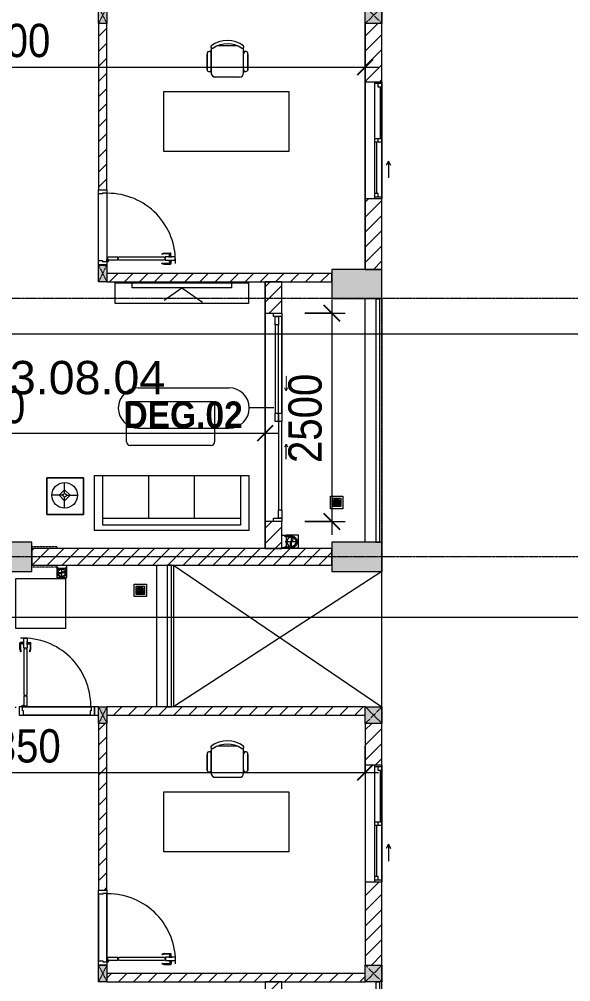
# Model space of a CAD drawing. Header units: millimetres. Extents: x 1591 to 239055, y -15958 to 83255.
# Drawn here: x 218782 to 225396, y 64837 to 76389 of the extents above; entities that cross this region are included whole.
import ezdxf

# ---------------------------------------------------------------- set-up
doc = ezdxf.new("R2010")
doc.units = ezdxf.units.MM
for name, pattern in [('Dash', [6, 3, -3]), ('Dash 1_8_', [6.35, 3.175, -3.175]), ('Dash Dot 3_16_', [7.9375, 4.7625, -1.5875, 0, -1.5875]), ('Grid Line', [22.225, 12.7, -3.175, 3.175, -3.175]), ('IMPORT-CENTER _2_', [40.64, 25.4, -5.08, 5.08, -5.08])]:
    doc.linetypes.add(name, pattern=pattern)
for name, color, linetype, lineweight in [('0-1', 250, 'Continuous', 5), ('A-ANNO-DIMS', 211, 'Continuous', 9), ('A-ANNO-DIMS-160', 211, 'Continuous', 9), ('A-AREA', 32, 'Dash 1_8_', 9), ('A-AREA-IDEN', 2, 'Continuous', 9), ('A-DETL-GENF-1', 9, 'Continuous', 9), ('A-DETL-THIN-1', 151, 'Continuous', 9), ('A-DOOR', 31, 'Continuous', 9), ('A-DOOR-1', 254, 'Continuous', 9), ('A-DOOR-2', 9, 'Continuous', 9), ('A-DOOR-FRAM', 31, 'Continuous', 9), ('A-DOOR-HDLN', 31, 'Dash', 9), ('A-DOOR-IDEN', 31, 'Continuous', 9), ('A-FLOR-1', 7, 'Continuous', 9), ('A-FLOR-2', 9, 'Continuous', 9), ('A-FLOR-HRAL', 11, 'Continuous', 9), ('A-FLOR-HRAL-1', 254, 'Continuous', 9), ('A-FLOR-HRAL-2', 9, 'Continuous', 9), ('A-GLAZ', 151, 'Continuous', 9), ('A-WALL', 113, 'Continuous', 9), ('A-WALL-1', 253, 'Continuous', 18), ('A-WALL-2', 9, 'Continuous', 9), ('A-WALL-3', 113, 'Continuous', 18), ('A-WALL-PATT-1', 10, 'Continuous', 9), ('A-WALL-PATT-2', 111, 'Continuous', 9), ('G-ANNO-SYMB-1', 111, 'Dash Dot 3_16_', 18), ('G-IMPT', 8, 'Continuous', 9), ('G-IMPT-1', 254, 'Continuous', 9), ('G-IMPT-2', 8, 'IMPORT-CENTER _2_', 9), ('I-FURN', 30, 'Continuous', 9), ('I-FURN-1', 254, 'Continuous', 9), ('M-EQPM', 50, 'Continuous', 9), ('S-COLS', 52, 'Continuous', 9), ('S-COLS-1', 52, 'Continuous', 5), ('S-COLS-2', 250, 'Continuous', 18), ('S-COLS-3', 254, 'Continuous', 9), ('S-COLS-4', 253, 'Continuous', 18), ('S-COLS-5', 52, 'Continuous', 18), ('S-COLS-HDLN', 52, 'Dash', 9), ('S-COLS-HDLN-1', 9, 'Dash', 9), ('S-GRID-1', 1, 'Grid Line', 9)]:
    doc.layers.add(name, color=color, linetype=linetype, lineweight=lineweight)
doc.styles.add('Arial_13', font='arial_0.ttf', dxfattribs={"height": 400})
doc.styles.add('Arial_B_5', font='arialbd_0.ttf', dxfattribs={"width": 0.9, "height": 320})
doc.styles.add('UTM Avo', font='UTM Avo.ttf', dxfattribs={"width": 0.9, "height": 400})
doc.dimstyles.new('1_Dim_chi_tiet_2_5', dxfattribs={"dimscale": 304.8, "dimtxt": 399.720379, "dimasz": 0.629921, "dimexe": 0.524934, "dimexo": 0.0625, "dimgap": 0.052493, "dimtad": 1, "dimdec": 0, "dimrnd": 5, "dimzin": 0, "dimdsep": 46, "dimtxsty": 'UTM Avo', "dimblk1": 'OBLIQUE', "dimblk2": 'OBLIQUE', "dimsah": 1, "dimcen": 0.09, "dimdle": 0.524934, "dimazin": 0, "dimtfac": 1, "dimtdec": 4, "dimtix": 1, "dimtmove": 0, "dimatfit": 3, "dimfxl": 1.049869, "dimfxlon": 1, "dimtvp": 1, "dimtolj": 1, "dimtzin": 0, "dimarcsym": 2})
doc.dimstyles.new('1_Dim_chi_tiet_2_5_1', dxfattribs={"dimscale": 304.8, "dimtxt": 399.720379, "dimasz": 0.629921, "dimexe": 0.524934, "dimexo": 0.0625, "dimgap": 0.052493, "dimtad": 1, "dimdec": 0, "dimrnd": 5, "dimzin": 0, "dimdsep": 46, "dimtxsty": 'UTM Avo', "dimblk1": 'OBLIQUE', "dimblk2": 'OBLIQUE', "dimsah": 1, "dimcen": 0.09, "dimdle": 0.524934, "dimazin": 0, "dimtfac": 1, "dimtdec": 4, "dimtix": 1, "dimtmove": 0, "dimatfit": 3, "dimfxl": 1.049869, "dimfxlon": 1, "dimtvp": 1, "dimtolj": 1, "dimtzin": 0, "dimarcsym": 2})
pattern_1 = [(45, (0, 0), (-90.50967, 90.50967), [])]
pattern_2 = [(45, (95879.7, 0), (-90.50967, 90.50967), [])]

# ---------------------------------------------------------------- blocks, each defined once
blk = doc.blocks.new('NCV_TKTC_KET CAU_rvt-1-TKCS_MB TẦNG 6-8')
at = {"layer": 'S-COLS-1'}
for points in [[(127228, 73037), (127252, 73037), (127252, 73387), (126652, 73387), (126652, 73037), (127178, 73037), (127178, 73040), (127228, 73040)], [(123053, 69762), (123053, 70112), (122053, 70112), (122053, 69762), (122207, 69762)], [(127253, 69762), (127253, 70112), (127228, 70112), (127228, 70107), (127178, 70107), (127178, 70112), (126653, 70112), (126653, 69762), (127228, 69762)]]:
    blk.add_hatch(color=256, dxfattribs=at).paths.add_polyline_path(points)
at = {"layer": 'A-FLOR-1'}
for p, q in [((123053, 69835), (124553, 69835)), ((124753, 69835), (126653, 69835))]:
    blk.add_line(p, q, dxfattribs=at)
at = {"layer": 'S-COLS-2'}
for p, q in [((127252, 73387), (126652, 73387)), ((126652, 73387), (126652, 73037)), ((127252, 73037), (127252, 73387)), ((126652, 73037), (127178, 73037)), ((127228, 73037), (127252, 73037)), ((123053, 70112), (122053, 70112)), ((123053, 69762), (123053, 70112)), ((126653, 70112), (126653, 69762)), ((127178, 70112), (126653, 70112)), ((127253, 70112), (127228, 70112)), ((127253, 69762), (127253, 70112)), ((122053, 69762), (123053, 69762)), ((126653, 69762), (127253, 69762))]:
    blk.add_line(p, q, dxfattribs=at)
blk = doc.blocks.new('DOOR_CW_01 CANH MO-PANEL KINH - DIW_01-900x2200-CỬA GỖ VÂN LAMINATE-553375-TKCS_MB TẦNG 6-8')
at = {"layer": 'A-DETL-GENF-1'}
for p, q in [((-397, -182), (-397, -62)), ((-397, -62), (-357, -62)), ((-357, -62), (-357, -182)), ((-357, -182), (-397, -182)), ((-397, -196), (-391, -196)), ((-397, -738), (-397, -196)), ((-391, -196), (-391, -182)), ((-391, -182), (-363, -182)), ((-363, -182), (-363, -196)), ((-357, -196), (-363, -196)), ((-357, -196), (-357, -738)), ((-442, -737), (-442, -816)), ((-434, -711), (-427, -716)), ((-434, -800), (-434, -737)), ((-399, -804), (-430, -804)), ((-399, -792), (-399, -832)), ((-397, -792), (-399, -792)), ((-397, -738), (-391, -738)), ((-357, -752), (-397, -752)), ((-397, -752), (-397, -872)), ((-397, -792), (-397, -832)), ((-391, -752), (-391, -738)), ((-363, -752), (-391, -752)), ((-357, -738), (-363, -738)), ((-363, -738), (-363, -752)), ((-357, -872), (-357, -752)), ((-357, -792), (-357, -832)), ((-357, -792), (-355, -792)), ((-355, -792), (-355, -832)), ((-355, -804), (-324, -804)), ((-320, -711), (-327, -716)), ((-320, -800), (-320, -737)), ((-312, -737), (-312, -816)), ((-399, -820), (-438, -820)), ((-399, -832), (-397, -832)), ((-397, -872), (-357, -872)), ((-355, -832), (-357, -832)), ((-355, -820), (-316, -820))]:
    blk.add_line(p, q, dxfattribs=at)
blk.add_circle((-407, -60), 10, dxfattribs=at)
for centre, radius, start, end in [((-407, -60), 814, 268, 0), ((-397, -737), 45, 145, 180), ((-397, -737), 37, 145, 180), ((-430, -800), 4, 180, 270), ((-357, -737), 37, 0, 35), ((-324, -800), 4, 270, 0), ((-357, -737), 45, 360, 35), ((-438, -816), 4, 180, 270), ((-316, -816), 4, 270, 0)]:
    blk.add_arc(centre, radius, start, end, dxfattribs=at)
at = {"layer": 'A-DOOR-2'}
for p, q in [((-450, -50), (-450, 50)), ((-450, 50), (-400, 50)), ((-400, 50), (-400, 0)), ((400, 0), (400, 50)), ((400, 50), (450, 50)), ((450, 50), (450, -50)), ((-410, -50), (-450, -50)), ((-410, 0), (-410, -50)), ((-400, 0), (-410, 0)), ((-407, -50), (-382, -50)), ((410, 0), (400, 0)), ((410, -50), (410, 0)), ((450, -50), (410, -50))]:
    blk.add_line(p, q, dxfattribs=at)
blk = doc.blocks.new('BAN LV A - BAN LV A_dwg_ban hoc2-348006-TKCS_MB TẦNG 6-8')
at = {"layer": 'I-FURN'}
for p, q in [((-243, 354), (-243, 162)), ((-194, 389), (-194, 113)), ((146, 437), (-146, 437)), ((194, 113), (194, 389)), ((194, 351), (194, 151)), ((244, 162), (244, 354)), ((-121, 65), (121, 65))]:
    blk.add_line(p, q, dxfattribs=at)
at = {"layer": 'I-FURN', "flags": 128}
blk.add_lwpolyline([(-738, 611), (-738, 1331), (-155, 1331), (762, 1331), (762, 611)], close=True, dxfattribs=at)
at = {"layer": 'I-FURN'}
for centre, radius, start, end in [((-219, 347), 25.3, 343.7398, 163.7398), ((-146, 389), 48.6, 90, 180), ((146, 389), 48.6, 360, 90), ((219, 347), 25.3, 16.2602, 170.7054), ((-219, 155), 25.3, 163.7398, 16.2602), ((219, 155), 25.3, 189.2946, 16.2602), ((-180, 75), 17.8, 57.9726, 216.6901), ((-146, 113), 48.6, 180, 207.5844), ((0, 324), 324, 233.1301, 306.8699), ((0, 359), 318, 237.5758, 302.4242), ((180, 75), 17.8, 323.3099, 122.0274), ((146, 113), 48.6, 332.4156, 0)]:
    blk.add_arc(centre, radius, start, end, dxfattribs=at)
blk = doc.blocks.new('BAN LV A - BAN LV A_dwg-348005-TKCS_MB TẦNG 6-8')
at = {"extrusion": (0, 0, -1), "zscale": -1, "rotation": 180}
blk.add_blockref('BAN LV A - BAN LV A_dwg_ban hoc2-348006-TKCS_MB TẦNG 6-8', (-729, 1384), dxfattribs=at)
blk = doc.blocks.new('BAN LV A - BAN LV A-401069-TKCS_MB TẦNG 6-8')
at = {"layer": 'I-FURN-1'}
for p, q in [((-9, -53), (1491, -53)), ((-9, -773), (-9, -53)), ((1491, -53), (1491, -773)), ((1491, -773), (-9, -773)), ((486, -1222), (486, -1029)), ((535, -1029), (535, -995)), ((583, -946), (875, -946)), ((923, -995), (923, -1032)), ((973, -1029), (973, -1222)), ((535, -1270), (535, -1236)), ((923, -1233), (923, -1270))]:
    blk.add_line(p, q, dxfattribs=at)
for centre, radius, start, end in [((510, -1036), 25.3, 16.2602, 163.7398), ((583, -995), 48.6, 90, 180), ((875, -995), 48.6, 0, 90), ((948, -1036), 25.3, 16.2602, 170.7054), ((510, -1229), 25.3, 163.7398, 343.7398), ((583, -1270), 48.6, 180, 207.5844), ((875, -1270), 48.6, 332.4156, 0), ((948, -1229), 25.3, 189.2946, 16.2602), ((549, -1308), 17.8, 119.404, 216.6901), ((729, -1060), 324, 233.1301, 306.8699), ((909, -1308), 17.8, 323.3099, 60.596)]:
    blk.add_arc(centre, radius, start, end, dxfattribs=at)
at = {"extrusion": (0, 0, -1), "zscale": -1, "rotation": 180}
blk.add_blockref('BAN LV A - BAN LV A_dwg-348005-TKCS_MB TẦNG 6-8', (0, 0), dxfattribs=at)
blk = doc.blocks.new('G1_SOF - BO TRU - 100x200-746114-TKCS_MB TẦNG 6-8')
at = {"layer": 'S-COLS'}
blk.add_hatch(color=256, dxfattribs=at).paths.add_polyline_path([(50, -100), (50, 100), (-50, 100), (-50, -100)])
at = {"layer": 'S-COLS-4'}
for p, q in [((-50, 100), (50, 100)), ((-50, -100), (-50, 100)), ((50, 100), (50, -100)), ((50, -100), (-50, -100))]:
    blk.add_line(p, q, dxfattribs=at)
at = {"layer": 'S-COLS-HDLN-1'}
for p, q in [((50, -100), (-50, 100)), ((-50, -100), (50, 100))]:
    blk.add_line(p, q, dxfattribs=at)
blk = doc.blocks.new('LOBBY_SOFA_1 - LOBBY_SOFA_1-901228-TKCS_MB TẦNG 6-8')
at = {"layer": 'I-FURN'}
for p, q in [((-2172, 1065), (-2172, 1505)), ((-2128, 1549), (-1160, 1549)), ((-1116, 1505), (-1116, 1065)), ((-1160, 1021), (-2128, 1021)), ((-2688, 634), (-3128, 634)), ((-3128, 634), (-3128, 194)), ((-2688, 194), (-2688, 634)), ((-2556, 660), (-708, 660)), ((-2556, 0), (-2556, 660)), ((-2457, 66), (-2457, 660)), ((-1907, 143), (-1907, 660)), ((-1357, 143), (-1357, 660)), ((-807, 660), (-807, 66)), ((-708, 660), (-708, 0)), ((-2981, 423), (-2915, 489)), ((-2915, 445), (-2915, 577)), ((-2915, 489), (-2849, 423)), ((-2937, 423), (-3069, 423)), ((-2915, 357), (-2981, 423)), ((-2849, 423), (-2915, 357)), ((-2915, 269), (-2915, 401)), ((-2893, 423), (-2761, 423)), ((-3128, 194), (-2688, 194)), ((-807, 143), (-2457, 143)), ((-708, 0), (-2556, 0)), ((-807, 66), (-2457, 66))]:
    blk.add_line(p, q, dxfattribs=at)
for radius in [154, 22]:
    blk.add_circle((-2915, 423), radius, dxfattribs=at)
for centre, start, end in [((-2128, 1505), 90, 180), ((-1160, 1505), 0, 90), ((-2128, 1065), 180, 270), ((-1160, 1065), 270, 0)]:
    blk.add_arc(centre, 44, start, end, dxfattribs=at)
at = {"layer": 'I-FURN-1'}
for p, q in [((-2172, 1065), (-2172, 1505)), ((-2128, 1549), (-1160, 1549)), ((-1116, 1505), (-1116, 1065)), ((-1160, 1021), (-2128, 1021)), ((-3128, 634), (-2688, 634)), ((-3128, 194), (-3128, 634)), ((-2688, 634), (-2688, 194)), ((-2556, 660), (-708, 660)), ((-2556, 0), (-2556, 660)), ((-708, 660), (-708, 0)), ((-2688, 194), (-3128, 194)), ((-708, 0), (-2556, 0))]:
    blk.add_line(p, q, dxfattribs=at)
for centre, start, end in [((-2128, 1505), 90, 180), ((-1160, 1505), 0, 90), ((-2128, 1065), 180, 270), ((-1160, 1065), 270, 0)]:
    blk.add_arc(centre, 44, start, end, dxfattribs=at)
blk = doc.blocks.new('RES_BAN AN - RES_BAN AN-901221-TKCS_MB TẦNG 6-8')
at = {"layer": 'I-FURN-1'}
for p, q in [((0, 250), (1600, 250)), ((0, 0), (0, 250)), ((1600, 250), (1600, 0)), ((1600, 0), (0, 0))]:
    blk.add_line(p, q, dxfattribs=at)
blk = doc.blocks.new('KE TIVI-2 - KE TIVI-2-901222-TKCS_MB TẦNG 6-8')
at = {"layer": 'I-FURN-1'}
for p, q in [((0, 60), (-246, 232)), ((213, 209), (0, 60)), ((-596, 60), (596, 60)), ((-596, 0), (-596, 60)), ((596, 0), (-596, 0)), ((596, 60), (596, 0))]:
    blk.add_line(p, q, dxfattribs=at)
blk = doc.blocks.new('MAY GIAT - MAY GIAT_dwg-348053-TKCS_MB TẦNG 6-8')
at = {"layer": 'G-IMPT-1', "flags": 128}
blk.add_lwpolyline([(5, 597), (5, 2), (605, 2), (605, 597)], close=True, dxfattribs=at)
blk = doc.blocks.new('MAY GIAT - MAY GIAT-401071-TKCS_MB TẦNG 6-8')
at = {"layer": 'I-FURN-1'}
for p, q in [((5, -2), (605, -2)), ((5, -597), (5, -2)), ((605, -2), (605, -597)), ((605, -597), (5, -597))]:
    blk.add_line(p, q, dxfattribs=at)
at = {"extrusion": (0, 0, -1), "zscale": -1, "rotation": 180}
blk.add_blockref('MAY GIAT - MAY GIAT_dwg-348053-TKCS_MB TẦNG 6-8', (0, 0), dxfattribs=at)
blk = doc.blocks.new('Railing - 50 x 10mm-901205-TKCS_MB TẦNG 6-8')
at = {"layer": 'A-FLOR-HRAL-2'}
for p, q in [((25, 5), (-25, 5)), ((-25, 5), (-25, -5)), ((25, -5), (25, 5)), ((-25, -5), (25, -5))]:
    blk.add_line(p, q, dxfattribs=at)
blk = doc.blocks.new('Railing - Railing-999874-TKCS_MB TẦNG 6-8')
at = {"layer": 'A-FLOR-HRAL-2'}
for p, q in [((101769, 60570), (101769, 58881)), ((101819, 58881), (101819, 60570))]:
    blk.add_line(p, q, dxfattribs=at)
at = {"extrusion": (0, 0, -1), "zscale": -1}
for p in [(-101794, 60575), (-101794, 58876)]:
    blk.add_blockref('Railing - 50 x 10mm-901205-TKCS_MB TẦNG 6-8', p, dxfattribs=at)
blk = doc.blocks.new('DOOR_CW_01 CANH MO-PANEL KINH - DIG_01-900x2200-CỬA NHÔM KÍNH-901226-TKCS_MB TẦNG 6-8')
at = {"layer": 'A-DETL-GENF-1'}
for p, q in [((-442, 737), (-442, 816)), ((-399, 820), (-438, 820)), ((-399, 832), (-397, 832)), ((-399, 792), (-399, 832)), ((-397, 872), (-357, 872)), ((-397, 752), (-397, 872)), ((-397, 792), (-397, 832)), ((-357, 872), (-357, 752)), ((-357, 792), (-357, 832)), ((-355, 832), (-357, 832)), ((-355, 792), (-355, 832)), ((-355, 820), (-316, 820)), ((-312, 737), (-312, 816)), ((-434, 800), (-434, 737)), ((-434, 711), (-427, 716)), ((-399, 804), (-430, 804)), ((-397, 792), (-399, 792)), ((-357, 752), (-397, 752)), ((-397, 738), (-391, 738)), ((-397, 738), (-397, 196)), ((-363, 752), (-391, 752)), ((-391, 752), (-391, 738)), ((-363, 738), (-363, 752)), ((-357, 738), (-363, 738)), ((-357, 792), (-355, 792)), ((-357, 196), (-357, 738)), ((-355, 804), (-324, 804)), ((-320, 711), (-327, 716)), ((-320, 800), (-320, 737)), ((-397, 196), (-391, 196)), ((-357, 182), (-397, 182)), ((-397, 182), (-397, 62)), ((-391, 196), (-391, 182)), ((-391, 182), (-363, 182)), ((-357, 196), (-363, 196)), ((-363, 182), (-363, 196)), ((-357, 62), (-357, 182)), ((-397, 62), (-357, 62))]:
    blk.add_line(p, q, dxfattribs=at)
blk.add_circle((-407, 60), 10, dxfattribs=at)
for centre, radius, start, end in [((-438, 816), 4, 90, 180), ((-407, 60), 814, 360, 92), ((-316, 816), 4, 0, 90), ((-397, 737), 45, 180, 215), ((-430, 800), 4, 90, 180), ((-397, 737), 37, 180, 215), ((-357, 737), 37, 325, 0), ((-324, 800), 4, 360, 90), ((-357, 737), 45, 325, 0)]:
    blk.add_arc(centre, radius, start, end, dxfattribs=at)
at = {"layer": 'A-DOOR-2'}
for p, q in [((-410, 50), (-450, 50)), ((-450, 50), (-450, -50)), ((-410, 0), (-410, 50)), ((-400, 0), (-410, 0)), ((-407, 50), (-382, 50)), ((-400, -50), (-400, 0)), ((410, 0), (400, 0)), ((400, 0), (400, -50)), ((450, 50), (410, 50)), ((410, 50), (410, 0)), ((450, -50), (450, 50)), ((-450, -50), (-400, -50)), ((400, -50), (450, -50))]:
    blk.add_line(p, q, dxfattribs=at)
blk = doc.blocks.new('NCV_TKTC_TANG 6 - 8_rvt-2-TKCS_MB TẦNG 6-8')
at = {"layer": 'A-WALL-PATT-1'}
h = blk.add_hatch(dxfattribs=at)
h.set_pattern_fill('FP_1', color=256, style=0, pattern_type=2)
h.set_pattern_definition(pattern_1)
h.paths.add_polyline_path([(123952, 73437), (123952, 73443), (123852, 73443), (123852, 73437)])
h.paths.add_polyline_path([(123852, 74343), (123952, 74343), (123952, 76337), (123852, 76337), (123852, 74413)])
h = blk.add_hatch(dxfattribs=at)
h.set_pattern_fill('FP_1', color=256, style=0, pattern_type=2)
h.set_pattern_definition(pattern_1)
h.paths.add_polyline_path([(123952, 73237), (126652, 73237), (126652, 73337), (123952, 73337)])
h = blk.add_hatch(dxfattribs=at)
h.set_pattern_fill('FP_1', color=256, style=0, pattern_type=2)
h.set_pattern_definition(pattern_1)
h.paths.add_polyline_path([(122853, 68037), (122903, 68037), (122903, 68137), (122853, 68137), (122853, 68064)])
h.paths.add_polyline_path([(123853, 68037), (123853, 68137), (123803, 68137), (123803, 68037), (123819, 68037)])
h = blk.add_hatch(dxfattribs=at)
h.set_pattern_fill('FP_1', color=256, style=0, pattern_type=2)
h.set_pattern_definition(pattern_1)
h.paths.add_polyline_path([(123953, 68037), (127053, 68037), (127053, 68137), (124728, 68137), (124728, 68131), (124678, 68131), (124678, 68137), (123953, 68137), (123953, 68064)])
h = blk.add_hatch(dxfattribs=at)
h.set_pattern_fill('FP_1', color=256, style=0, pattern_type=2)
h.set_pattern_definition(pattern_1)
h.paths.add_polyline_path([(123853, 65937), (123953, 65937), (123953, 67936), (123853, 67936), (123853, 65947)])
h = blk.add_hatch(dxfattribs=at)
h.set_pattern_fill('FP_1', color=256, style=0, pattern_type=2)
h.set_pattern_definition(pattern_1)
h.paths.add_polyline_path([(123953, 64837), (127053, 64837), (127053, 64937), (123953, 64937)])
at = {"layer": 'A-FLOR-2'}
for p, q in [((127052, 73387), (127052, 76437)), ((123852, 73493), (123852, 74293)), ((123952, 74303), (123952, 73483)), ((125852, 70037), (125852, 73237)), ((125852, 72860), (125852, 70360)), ((126052, 71660), (126052, 72820)), ((123763, 68137), (122943, 68137)), ((123753, 68037), (122953, 68037)), ((122953, 68037), (123753, 68037)), ((123853, 65087), (123853, 65887)), ((123853, 65887), (123853, 65087)), ((123953, 65897), (123953, 65077)), ((123953, 65077), (123953, 65897))]:
    blk.add_line(p, q, dxfattribs=at)
at = {"layer": 'A-WALL-1'}
for p, q in [((123852, 76337), (123852, 74343)), ((123952, 74343), (123952, 76337)), ((123852, 74343), (123952, 74343)), ((123852, 73443), (123852, 73437)), ((123952, 73443), (123852, 73443)), ((123952, 73437), (123952, 73443)), ((126652, 73337), (123952, 73337)), ((126652, 73237), (126652, 73337)), ((123952, 73237), (126652, 73237)), ((123853, 68137), (123803, 68137)), ((123803, 68137), (123803, 68037)), ((124678, 68137), (123953, 68137)), ((127053, 68137), (124728, 68137)), ((123803, 68037), (123853, 68037)), ((123853, 67936), (123853, 65937)), ((123953, 67936), (123853, 67936)), ((123953, 68037), (127053, 68037)), ((123953, 65937), (123953, 67936)), ((123853, 65937), (123953, 65937)), ((123953, 65037), (123853, 65037)), ((127053, 64937), (123953, 64937)), ((123953, 64837), (127053, 64837))]:
    blk.add_line(p, q, dxfattribs=at)
at = {"layer": 'A-WALL-2'}
for p, q in [((123852, 73493), (123852, 74293)), ((123952, 74303), (123952, 73483)), ((124553, 68137), (124553, 69837)), ((124753, 69837), (124753, 68137)), ((122943, 68137), (123763, 68137)), ((123753, 68037), (122953, 68037)), ((123853, 65087), (123853, 65887)), ((123953, 65897), (123953, 65077))]:
    blk.add_line(p, q, dxfattribs=at)
at = {"layer": 'A-DOOR-1'}
for p, rotation in [((123902, 73893), 90.00000000000118), ((123903, 65487), 90.00000000000072)]:
    blk.add_blockref('DOOR_CW_01 CANH MO-PANEL KINH - DIW_01-900x2200-CỬA GỖ VÂN LAMINATE-553375-TKCS_MB TẦNG 6-8', p, dxfattribs=dict(at, rotation=rotation))
blk.add_blockref('DOOR_CW_01 CANH MO-PANEL KINH - DIG_01-900x2200-CỬA NHÔM KÍNH-901226-TKCS_MB TẦNG 6-8', (123353, 68087), dxfattribs=at)
at = {"layer": 'A-FLOR-HRAL-1'}
blk.add_blockref('Railing - Railing-999874-TKCS_MB TẦNG 6-8', (22908, 9261), dxfattribs=at)
at = {"layer": 'I-FURN-1'}
for name, p, rotation in [('BAN LV A - BAN LV A-401069-TKCS_MB TẦNG 6-8', (126128, 74749), 180), ('RES_BAN AN - RES_BAN AN-901221-TKCS_MB TẦNG 6-8', (125653, 73227), 180), ('KE TIVI-2 - KE TIVI-2-901222-TKCS_MB TẦNG 6-8', (124853, 73227), 180), ('MAY GIAT - MAY GIAT-401071-TKCS_MB TẦNG 6-8', (122860, 69071), 90.00000000000087), ('BAN LV A - BAN LV A-401069-TKCS_MB TẦNG 6-8', (126128, 66344), 180)]:
    blk.add_blockref(name, p, dxfattribs=dict(at, rotation=rotation))
blk.add_blockref('LOBBY_SOFA_1 - LOBBY_SOFA_1-901228-TKCS_MB TẦNG 6-8', (126362, 70252), dxfattribs=at)
at = {"layer": 'S-COLS-3', "rotation": 180}
for p in [(123902, 76437), (123902, 73337), (123903, 68037), (123903, 64937)]:
    blk.add_blockref('G1_SOF - BO TRU - 100x200-746114-TKCS_MB TẦNG 6-8', p, dxfattribs=at)
blk = doc.blocks.new('G1_SOF - BO TRU - 200x200-3056269-TKCS_MB TẦNG 6-8')
at = {"layer": 'S-COLS'}
blk.add_hatch(color=256, dxfattribs=at).paths.add_polyline_path([(100, 100), (-100, 100), (-100, -100), (100, -100)])
at = {"layer": 'S-COLS-5'}
for p, q in [((-100, 100), (100, 100)), ((-100, -100), (-100, 100)), ((100, 100), (100, -100)), ((100, -100), (-100, -100))]:
    blk.add_line(p, q, dxfattribs=at)
at = {"layer": 'S-COLS-HDLN'}
for p, q in [((100, -100), (-100, 100)), ((-100, -100), (100, 100))]:
    blk.add_line(p, q, dxfattribs=at)
blk = doc.blocks.new('G1_SOF - BO TRU - 200x200-V117-TKCS_MB TẦNG 6-8')
at = {"layer": 'S-COLS'}
blk.add_hatch(color=256, dxfattribs=at).paths.add_polyline_path([(-100, 100), (-100, -100), (100, -100), (100, 100), (-25, 100), (-25, 94), (-75, 94), (-75, 100)])
at = {"layer": 'S-COLS-5'}
for p, q in [((-100, 100), (-75, 100)), ((-100, -100), (-100, 100)), ((-25, 100), (100, 100)), ((100, 100), (100, -100)), ((100, -100), (-100, -100))]:
    blk.add_line(p, q, dxfattribs=at)
at = {"layer": 'S-COLS-HDLN'}
for p, q in [((100, -100), (-100, 100)), ((-100, -100), (100, 100))]:
    blk.add_line(p, q, dxfattribs=at)
blk = doc.blocks.new('TKTC_XREF_251221_MB TANG 2-7 - TKTC_XREF_260130_MB TANG 2-5_dwg_THU NUOC - THU NUOC-444531-TKCS_MB TẦNG 1-4746810-TKCS_MB TẦNG 6-8')
at = {"layer": 'G-IMPT'}
for p, q in [((-23, 11), (41, 11)), ((41, 5), (-23, 5)), ((-11, 23), (28, 23)), ((28, 17), (-11, 17)), ((-1, 36), (19, 36)), ((19, 30), (-1, 30)), ((-23, -14), (41, -14)), ((41, -20), (-23, -20)), ((-11, -26), (28, -26)), ((28, -32), (-11, -32)), ((-1, -38), (19, -38)), ((19, -44), (-1, -44))]:
    blk.add_line(p, q, dxfattribs=at)
at = {"layer": 'G-IMPT', "flags": 128}
for points in [[(84, -79), (84, 71), (-66, 71), (-66, -79)], [(59, -54), (59, 46), (-41, 46), (-41, -54)]]:
    blk.add_lwpolyline(points, close=True, dxfattribs=at)
for points in [[(-23, -1), (1, -1), (1, -7), (-23, -7)], [(41, -7), (17, -7), (17, -1), (41, -1)]]:
    blk.add_lwpolyline(points, dxfattribs=at)
at = {"layer": 'G-IMPT'}
for centre, radius, start, end in [((9, -4), 45, 360, 180), ((9, -4), 45, 360, 180), ((-23, 8), 3, 90, 270), ((-11, 20), 3, 90, 270), ((-1, 33), 3, 90, 270), ((19, 33), 3, 270, 90), ((28, 20), 3, 270, 90), ((41, 8), 3, 270, 90), ((9, -4), 45, 180, 360), ((9, -4), 45, 180, 360), ((-23, -4), 3, 90, 270), ((-23, -17), 3, 90, 270), ((-11, -29), 3, 90, 270), ((-1, -41), 3, 90, 270), ((19, -41), 3, 270, 90), ((28, -29), 3, 270, 90), ((41, -4), 3, 270, 90), ((41, -17), 3, 270, 90)]:
    blk.add_arc(centre, radius, start, end, dxfattribs=at)
blk = doc.blocks.new('TKTC_XREF_251221_MB TANG 2-7 - TKTC_XREF_260130_MB TANG 2-5_dwg_$cc-4746798-TKCS_MB TẦNG 6-8')
at = {"layer": 'G-IMPT-2'}
for p, q in [((-0.67, 0), (0.67, 0)), ((0, -0.67), (0, 0.67))]:
    blk.add_line(p, q, dxfattribs=at)
at = {"layer": 'M-EQPM'}
blk.add_circle((0, 0), 0.5, dxfattribs=at)
for centre, radius, start, end in [((0, 0), 0.5, 90, 270), ((0.19, 0.25), 0.313, 126.8699, 233.1301), ((-0.19, -0.25), 0.313, 306.8699, 53.1301)]:
    blk.add_arc(centre, radius, start, end, dxfattribs=at)
blk = doc.blocks.new('TKTC_XREF_251221_MB TANG 2-7 - TKTC_XREF_260130_MB TANG 2-5_dwg_CUM U_DN100-4746799-TKCS_MB TẦNG 6-8')
at = {"layer": 'G-IMPT'}
blk.add_hatch(color=256, dxfattribs=at).paths.add_polyline_path([(0, 61), (16, 59), (31, 53), (43, 43), (53, 31), (59, 16), (61, 0), (59, -16), (53, -30), (43, -43), (31, -53), (16, -59), (0, -61), (0, -57), (15, -55), (29, -49), (40, -40), (49, -28), (55, -15), (57, 0), (55, 15), (49, 29), (40, 40), (29, 49), (15, 55), (0, 57)])
for p, q in [((-79, 67), (-79, 63)), ((-77, 67), (-77, 63)), ((-75, 67), (-75, 63)), ((-73, 69), (-73, 61)), ((-67, 68), (-72, 68)), ((-67, 62), (-72, 62)), ((-65, 69), (0, 69)), ((-79, -63), (-79, -67)), ((-77, -63), (-77, -67)), ((-75, -63), (-75, -67)), ((-73, -61), (-73, -69)), ((-67, -62), (-72, -62)), ((-67, -68), (-72, -68)), ((-65, -69), (0, -69))]:
    blk.add_line(p, q, dxfattribs=at)
at = {"layer": 'G-IMPT', "flags": 128}
for points in [[(-73, 68), (-78, 68), (-78, 62), (-73, 62)], [(-72, 59), (-67, 59), (-67, 71), (-72, 71)], [(-67, 71), (-67, 73), (-65, 73), (-65, 57), (-67, 57), (-67, 59)], [(-65, 61), (0, 61), (0, 57)], [(-73, -62), (-78, -62), (-78, -68), (-73, -68)], [(-72, -71), (-67, -71), (-67, -59), (-72, -59)], [(-67, -59), (-67, -57), (-65, -57), (-65, -73), (-67, -73), (-67, -71)], [(-65, -61), (0, -61), (0, -57)]]:
    blk.add_lwpolyline(points, dxfattribs=at)
at = {"layer": 'G-IMPT'}
for centre, radius, start, end in [((-78, 67), 0.96, 90, 180), ((-78, 63), 0.96, 180, 270), ((-71, 69), 1.56, 112.6199, 247.3801), ((-68, 65), 4.8, 143.1301, 216.8699), ((-71, 61), 1.56, 112.6199, 247.3801), ((0, 0), 69, 270, 90), ((0, 0), 61, 270, 90), ((0, 0), 57, 270, 90), ((-78, -63), 0.96, 90, 180), ((-78, -67), 0.96, 180, 270), ((-71, -61), 1.56, 112.6199, 247.3801), ((-68, -65), 4.8, 143.1301, 216.8699), ((-71, -69), 1.56, 112.6199, 247.3801)]:
    blk.add_arc(centre, radius, start, end, dxfattribs=at)
blk = doc.blocks.new('TKTC_XREF_251221_MB TANG 2-7 - TKTC_XREF_260130_MB TANG 2-5_dwg_$cc-4746805-TKCS_MB TẦNG 6-8')
at = {"layer": 'G-IMPT-2'}
for p, q in [((-0.67, 0), (0.67, 0)), ((0, -0.67), (0, 0.67))]:
    blk.add_line(p, q, dxfattribs=at)
at = {"layer": 'M-EQPM'}
blk.add_circle((0, 0), 0.5, dxfattribs=at)
for centre, radius, start, end in [((0, 0), 0.5, 90, 270), ((0.19, 0.25), 0.313, 126.8699, 233.1301), ((-0.19, -0.25), 0.313, 306.8699, 53.1301)]:
    blk.add_arc(centre, radius, start, end, dxfattribs=at)
blk = doc.blocks.new('TKTC_XREF_251221_MB TANG 2-7 - TKTC_XREF_251221_MB TANG 2-7-2039446-TKCS_MB TẦNG 6-8')
at = {"layer": 'M-EQPM'}
for p, q in [((93600, 55798), (93600, 56150)), ((92400, 52959), (92450, 52958)), ((92450, 52959), (92450, 52808)), ((92600, 52959), (92450, 52959)), ((92450, 52958), (92450, 52808)), ((92600, 52808), (92600, 52959)), ((92450, 52808), (92400, 52808)), ((92450, 52808), (92600, 52808)), ((89702, 52600), (89702, 52560)), ((89702, 52560), (89821, 52560)), ((89702, 52560), (89702, 52450)), ((89821, 52560), (89702, 52560)), ((89821, 52560), (89821, 52600)), ((89821, 52450), (89821, 52560)), ((89702, 52450), (89821, 52450)), ((93600, 50900), (93600, 52525))]:
    blk.add_line(p, q, dxfattribs=at)
at = {"extrusion": (0, 0, -1), "zscale": -1}
for p in [(-93065, 53356), (-90710, 52301)]:
    blk.add_blockref('TKTC_XREF_251221_MB TANG 2-7 - TKTC_XREF_260130_MB TANG 2-5_dwg_THU NUOC - THU NUOC-444531-TKCS_MB TẦNG 1-4746810-TKCS_MB TẦNG 6-8', p, dxfattribs=at)
at = {"extrusion": (0, 0, -1)}
for name, p, xscale, yscale, zscale, rotation in [('TKTC_XREF_251221_MB TANG 2-7 - TKTC_XREF_260130_MB TANG 2-5_dwg_CUM U_DN100-4746799-TKCS_MB TẦNG 6-8', (-92515, 52881), 0.9975000000000006, 0.9975000000000006, -0.9975000000000006, 180.000991338195), ('TKTC_XREF_251221_MB TANG 2-7 - TKTC_XREF_260130_MB TANG 2-5_dwg_$cc-4746805-TKCS_MB TẦNG 6-8', (-92515, 52880), 113.7150000000073, 113.7150000000073, -113.7150000000073, 359.9990086636432), ('TKTC_XREF_251221_MB TANG 2-7 - TKTC_XREF_260130_MB TANG 2-5_dwg_CUM U_DN100-4746799-TKCS_MB TẦNG 6-8', (-89761, 52509), 0.7894736842105242, 0.7894736842105242, -0.7894736842105242, 269.9999999984439)]:
    blk.add_blockref(name, p, dxfattribs=dict(at, xscale=xscale, yscale=yscale, zscale=zscale, rotation=rotation))
at = {"xscale": 90.00000000005122, "yscale": 90.00000000005122, "zscale": 90.00000000005122, "rotation": 90.37402677993775}
blk.add_blockref('TKTC_XREF_251221_MB TANG 2-7 - TKTC_XREF_260130_MB TANG 2-5_dwg_$cc-4746798-TKCS_MB TẦNG 6-8', (89759, 52507), dxfattribs=at)
blk = doc.blocks.new('1_FAMILY RVT - W01-WxH 1400x1400xmm-389822-TKCS_MB TẦNG 6-8')
at = {"layer": 'A-GLAZ'}
for p, q in [((248.4, 172.39), (299.2, 197.79)), ((248.4, 172.39), (299.2, 146.99)), ((248.4, 172.39), (451.6, 172.39)), ((-700, 96.19), (-700, -103.81)), ((700, 96.19), (-700, 96.19)), ((-700, 96.19), (-636.5, 96.19)), ((-700, 7.29), (-680.95, 7.29)), ((-680.95, 96.19), (-680.95, 7.29)), ((-636.5, 51.74), (-680.95, 51.74)), ((-680.95, 7.29), (-22.225, 7.29)), ((-636.5, 96.19), (-22.225, 96.19)), ((-636.5, 96.19), (-636.5, 51.74)), ((-636.5, 73.965), (-22.225, 73.965)), ((-22.225, 7.29), (-22.225, 96.19)), ((-22.225, 96.19), (22.225, 96.19)), ((22.225, 51.74), (-22.225, 51.74)), ((-22.225, 7.29), (22.225, 7.29)), ((22.225, 96.19), (680.95, 96.19)), ((22.225, 96.19), (22.225, 7.29)), ((22.225, 29.515), (636.5, 29.515)), ((22.225, 7.29), (636.5, 7.29)), ((636.5, 51.74), (636.5, 7.29)), ((680.95, 51.74), (636.5, 51.74)), ((636.5, 7.29), (700, 7.29)), ((680.95, 96.19), (700, 96.19)), ((680.95, 96.19), (680.95, 7.29)), ((700, -103.81), (700, 96.19)), ((-700, -103.81), (700, -103.81))]:
    blk.add_line(p, q, dxfattribs=at)
blk = doc.blocks.new('Railing - 50 x 10mm-1251311-TKCS_MB TẦNG 6-8')
at = {"layer": 'A-FLOR-HRAL'}
for p, q in [((25, 5), (-25, 5)), ((-25, 5), (-25, -5)), ((25, -5), (25, 5)), ((-25, -5), (25, -5))]:
    blk.add_line(p, q, dxfattribs=at)
blk = doc.blocks.new('Railing - Railing-3828586-TKCS_MB TẦNG 6-8')
at = {"layer": 'A-FLOR-HRAL'}
for p, q in [((127178, 73030), (127178, 70117)), ((127228, 70117), (127228, 73030))]:
    blk.add_line(p, q, dxfattribs=at)
at = {"extrusion": (0, 0, -1), "zscale": -1}
for p in [(-127203, 73035), (-127203, 70112)]:
    blk.add_blockref('Railing - 50 x 10mm-1251311-TKCS_MB TẦNG 6-8', p, dxfattribs=at)
blk = doc.blocks.new('Railing - Railing-3828603-TKCS_MB TẦNG 6-8')
at = {"layer": 'A-FLOR-HRAL'}
for p, q in [((127178, 64831), (127178, 61917)), ((127228, 61917), (127228, 64831))]:
    blk.add_line(p, q, dxfattribs=at)
at = {"extrusion": (0, 0, -1), "zscale": -1}
for p in [(-127203, 64836), (-127203, 61912)]:
    blk.add_blockref('Railing - 50 x 10mm-1251311-TKCS_MB TẦNG 6-8', p, dxfattribs=at)
blk = doc.blocks.new('DEG_02-DEG_03 - DEG_02-2500x2400mm-CỬA ĐI 02 CÁNH TRƯỢT-841416-TKCS_MB TẦNG 6-8')
at = {"layer": 'A-DOOR'}
for p, q in [((-1210, -100), (-1210, -60)), ((-1210, -60), (-1110, -60)), ((-1110, -100), (-1210, -100)), ((-1110, -60), (-1110, -100)), ((-50, -60), (-1110, -60)), ((-1110, -100), (-50, -100)), ((-50, -60), (-50, -20)), ((-50, -20), (50, -20)), ((50, -60), (-50, -60)), ((-50, -100), (-50, -60)), ((-50, -60), (50, -60)), ((50, -100), (-50, -100)), ((50, -20), (50, -60)), ((1110, -20), (50, -20)), ((50, -60), (1110, -60)), ((50, -60), (50, -100)), ((1110, -60), (1110, -20)), ((1110, -20), (1210, -20)), ((1210, -60), (1110, -60)), ((1210, -20), (1210, -60))]:
    blk.add_line(p, q, dxfattribs=at)
at = {"layer": 'A-DOOR-FRAM'}
for p, q in [((-1250, 0), (-1210, 0)), ((-1250, -100), (-1250, 0)), ((-1210, -100), (-1250, -100)), ((-1210, 0), (-1210, -100)), ((1210, -100), (1210, 0)), ((1210, 0), (1250, 0)), ((1250, -100), (1210, -100)), ((1250, 0), (1250, -100))]:
    blk.add_line(p, q, dxfattribs=at)
at = {"layer": 'A-DOOR-HDLN'}
for p, q in [((-500, -151), (-320, -151)), ((-320, -151), (-355, -131)), ((-320, -151), (-355, -171)), ((320, -151), (355, -131)), ((320, -151), (355, -171)), ((500, -151), (320, -151))]:
    blk.add_line(p, q, dxfattribs=at)
blk = doc.blocks.new('DIMBLOCK141-TKCS_MB TẦNG 6-8')
at = {"layer": 'A-ANNO-DIMS-160'}
for p, q in [((214932, 71741), (214932, 71261)), ((214932, 71421), (214932, 71741)), ((221732, 71741), (221732, 71261)), ((221732, 71421), (221732, 71741)), ((214772, 71421), (221892, 71421))]:
    blk.add_line(p, q, dxfattribs=at)
at = {"layer": 'A-ANNO-DIMS-160', "lineweight": 25}
for p, q in [((214932, 71421), (215028, 71517)), ((221732, 71421), (221828, 71517)), ((214932, 71421), (214836, 71325)), ((221732, 71421), (221636, 71325))]:
    blk.add_line(p, q, dxfattribs=at)
at = {"layer": 'A-ANNO-DIMS-160', "color": 0, "insert": (217784, 71940), "char_height": 400, "width": 1314.64, "attachment_point": 1, "line_spacing_factor": 1.110334, "style": 'UTM Avo'}
blk.add_mtext('6800', dxfattribs=at)
blk = doc.blocks.new('_Oblique')
at = {"color": 0, "linetype": 'ByBlock', "lineweight": -2}
blk.add_line((-0.5, -0.5), (0.5, 0.5), dxfattribs=at)
blk = doc.blocks.new('STN_Door Tag - STN_Door Tag-1788670-TKCS_MB TẦNG 6-8')
at = {"layer": 'A-DOOR-IDEN'}
for p, q in [((-3.37, 1.495), (3.431, 1.495)), ((-3.37, -1.524), (3.431, -1.524))]:
    blk.add_line(p, q, dxfattribs=at)
for centre, start, end in [((-3.37, -0.015), 90, 270), ((3.431, -0.015), 270, 90)]:
    blk.add_arc(centre, 1.509, start, end, dxfattribs=at)
blk = doc.blocks.new('DIMBLOCK255-TKCS_MB TẦNG 6-8')
at = {"layer": 'A-ANNO-DIMS-160'}
for p, q in [((222529, 73020), (222529, 70200)), ((222209, 72860), (222689, 72860)), ((222529, 72860), (222209, 72860)), ((222209, 70360), (222689, 70360)), ((222529, 70360), (222209, 70360))]:
    blk.add_line(p, q, dxfattribs=at)
at = {"layer": 'A-ANNO-DIMS-160', "lineweight": 25}
for p, q in [((222529, 72860), (222433, 72956)), ((222529, 72860), (222625, 72764)), ((222529, 70360), (222433, 70456)), ((222529, 70360), (222625, 70264))]:
    blk.add_line(p, q, dxfattribs=at)
at = {"layer": 'A-ANNO-DIMS-160', "color": 0, "insert": (222009, 71063), "char_height": 400, "width": 1314.64, "attachment_point": 1, "rotation": 90, "line_spacing_factor": 1.110334, "style": 'UTM Avo'}
blk.add_mtext('2500', dxfattribs=at)
blk = doc.blocks.new('DIMBLOCK331-TKCS_MB TẦNG 6-8')
at = {"layer": 'A-ANNO-DIMS-160'}
for p, q in [((214582, 67669), (214582, 67189)), ((214582, 67349), (214582, 67669)), ((222932, 67669), (222932, 67189)), ((222932, 67349), (222932, 67669)), ((214422, 67349), (223092, 67349))]:
    blk.add_line(p, q, dxfattribs=at)
at = {"layer": 'A-ANNO-DIMS-160', "lineweight": 25}
for p, q in [((214582, 67349), (214486, 67253)), ((214582, 67349), (214678, 67445)), ((222932, 67349), (222836, 67253)), ((222932, 67349), (223028, 67445))]:
    blk.add_line(p, q, dxfattribs=at)
at = {"layer": 'A-ANNO-DIMS-160', "color": 0, "insert": (218209, 67868), "char_height": 400, "width": 1314.64, "attachment_point": 1, "line_spacing_factor": 1.110334, "style": 'UTM Avo'}
blk.add_mtext('8350', dxfattribs=at)
blk = doc.blocks.new('DIMBLOCK332-TKCS_MB TẦNG 6-8')
at = {"layer": 'A-ANNO-DIMS-160'}
for p, q in [((214332, 76135), (214332, 75655)), ((214332, 75815), (214332, 76135)), ((222932, 76135), (222932, 75655)), ((222932, 75815), (222932, 76135)), ((214172, 75815), (223092, 75815))]:
    blk.add_line(p, q, dxfattribs=at)
at = {"layer": 'A-ANNO-DIMS-160', "lineweight": 25}
for p, q in [((214332, 75815), (214428, 75911)), ((222932, 75815), (223028, 75911)), ((214332, 75815), (214236, 75719)), ((222932, 75815), (222836, 75719))]:
    blk.add_line(p, q, dxfattribs=at)
at = {"layer": 'A-ANNO-DIMS-160', "color": 0, "insert": (218084, 76334), "char_height": 400, "width": 1314.64, "attachment_point": 1, "line_spacing_factor": 1.110334, "style": 'UTM Avo'}
blk.add_mtext('8600', dxfattribs=at)

msp = doc.modelspace()

# ---------------------------------------------------------------- hatches: boundary and pattern name
at = {"layer": 'A-WALL-PATT-2'}
h = msp.add_hatch(dxfattribs=at)
h.set_pattern_fill('FP_1', color=256, style=0, pattern_type=2)
h.set_pattern_definition(pattern_2)
h.paths.add_polyline_path([(223132.3, 73386.9), (223132.3, 74235.3), (222932.3, 74235.3), (222932.3, 73386.9)])
h.paths.add_polyline_path([(222932.3, 75635.3), (223132.3, 75635.3), (223132.3, 76336.9), (222932.3, 76336.9)])
h = msp.add_hatch(dxfattribs=at)
h.set_pattern_fill('FP_1', color=256, style=0, pattern_type=2)
h.set_pattern_definition(pattern_2)
h.paths.add_polyline_path([(221732.3, 70036.9), (221932.3, 70036.9), (221932.3, 70360.3), (221732.3, 70360.3), (221732.3, 70179.8)])
h.paths.add_polyline_path([(221732.3, 72860.3), (221932.3, 72860.3), (221932.3, 73236.9), (221732.3, 73236.9)])
h = msp.add_hatch(dxfattribs=at)
h.set_pattern_fill('FP_1', color=256, style=0, pattern_type=2)
h.set_pattern_definition(pattern_2)
h.paths.add_polyline_path([(222532.3, 69836.9), (222532.3, 70036.9), (218932.3, 70036.9), (218932.3, 69836.9), (220557.3, 69836.9), (220557.3, 69840.3), (220607.3, 69840.3), (220607.3, 69836.9), (221310.5, 69836.9)])
h = msp.add_hatch(dxfattribs=at)
h.set_pattern_fill('FP_1', color=256, style=0, pattern_type=2)
h.set_pattern_definition(pattern_2)
h.paths.add_polyline_path([(223098.9, 65035.3), (223132.3, 65035.3), (223132.3, 66035.3), (222932.3, 66035.3), (222932.3, 65035.3)])
h.paths.add_polyline_path([(223132.3, 67435.3), (223132.3, 67936.9), (222932.3, 67936.9), (222932.3, 67435.3)])
h = msp.add_hatch(dxfattribs=at)
h.set_pattern_fill('FP_1', color=256, style=0, pattern_type=2)
h.set_pattern_definition(pattern_2)
h.paths.add_polyline_path([(221732.3, 61836.9), (221932.3, 61836.9), (221932.3, 62160.3), (221732.3, 62160.3)])
h.paths.add_polyline_path([(221932.3, 64660.3), (221932.3, 64836.9), (221732.3, 64836.9), (221732.3, 64660.3)])

# ---------------------------------------------------------------- linework, layer by layer
at = {"layer": 'A-AREA'}
for p, q in [((218932.3, 70061.9), (219232.2, 70061.9)), ((219232.2, 70061.9), (219232.2, 70036.9)), ((219232.2, 69811.9), (218932.3, 69811.9))]:
    msp.add_line(p, q, dxfattribs=at)
at = {"layer": 'A-DETL-THIN-1'}
for p, q in [((220632.3, 69836.9), (223132.3, 68136.9)), ((223132.3, 69761.9), (220632.3, 68136.9))]:
    msp.add_line(p, q, dxfattribs=at)
at = {"layer": 'A-DOOR-IDEN'}
msp.add_line((221835.6, 71724.1), (221540.9, 71724.1), dxfattribs=at)
at = {"layer": 'A-WALL'}
for p, q in [((222932.3, 70111.9), (222932.3, 73035.3)), ((222932.3, 73035.3), (223057.3, 73035.3)), ((223107.3, 73035.3), (223132.3, 73035.3)), ((223132.3, 73035.3), (223132.3, 70111.9)), ((221732.3, 70360.3), (221732.3, 72860.3)), ((221932.3, 72820.3), (221932.3, 71660.3))]:
    msp.add_line(p, q, dxfattribs=at)
at = {"layer": 'A-WALL-3'}
for p, q in [((222932.3, 76336.9), (222932.3, 75635.3)), ((223132.3, 75635.3), (223132.3, 76336.9)), ((222932.3, 74235.3), (222932.3, 73386.9)), ((223132.3, 73386.9), (223132.3, 74235.3)), ((222932.3, 73386.9), (223132.3, 73386.9)), ((221932.3, 73236.9), (221732.3, 73236.9)), ((221732.3, 73236.9), (221732.3, 72860.3)), ((221932.3, 72860.3), (221932.3, 73236.9)), ((221732.3, 72860.3), (221932.3, 72860.3)), ((221932.3, 70360.3), (221732.3, 70360.3)), ((221732.3, 70360.3), (221732.3, 70036.9)), ((221932.3, 70036.9), (221932.3, 70360.3)), ((222532.3, 70036.9), (218932.3, 70036.9)), ((218932.3, 70036.9), (218932.3, 69836.9)), ((221732.3, 70036.9), (221932.3, 70036.9)), ((222532.3, 69836.9), (222532.3, 70036.9)), ((218932.3, 69836.9), (220557.3, 69836.9)), ((220607.3, 69836.9), (222532.3, 69836.9)), ((222932.3, 67936.9), (222932.3, 67435.3)), ((223132.3, 67435.3), (223132.3, 67936.9)), ((222932.3, 66035.3), (222932.3, 65035.3)), ((223132.3, 65035.3), (223132.3, 66035.3)), ((221932.3, 64836.9), (221732.3, 64836.9)), ((221732.3, 64836.9), (221732.3, 64660.3)), ((221932.3, 64660.3), (221932.3, 64836.9))]:
    msp.add_line(p, q, dxfattribs=at)
at = {"layer": 'G-ANNO-SYMB-1'}
for p, q in [((124647.5, 72614.1), (229692.1, 72614.1)), ((124639, 69211.5), (229692.1, 69211.5))]:
    msp.add_line(p, q, dxfattribs=at)
at = {"layer": 'S-GRID-1'}
for p, q in [((223132.3, 19149.4), (223132.3, 77012.5)), ((223800.6, 73036.9), (130306.5, 73036.9)), ((227800.6, 73036.9), (223800.6, 73036.9)), ((223800.6, 69936.9), (130306.5, 69936.9)), ((227800.6, 69936.9), (223800.6, 69936.9))]:
    msp.add_line(p, q, dxfattribs=at)

# ---------------------------------------------------------------- block references
at = {"layer": '0-1'}
for name in ['NCV_TKTC_KET CAU_rvt-1-TKCS_MB TẦNG 6-8', 'NCV_TKTC_TANG 6 - 8_rvt-2-TKCS_MB TẦNG 6-8']:
    msp.add_blockref(name, (95879.7, 0), dxfattribs=at)
at = {"layer": 'A-DOOR', "rotation": 90.00000000000011}
msp.add_blockref('DEG_02-DEG_03 - DEG_02-2500x2400mm-CỬA ĐI 02 CÁNH TRƯỢT-841416-TKCS_MB TẦNG 6-8', (221832.3, 71610.3), dxfattribs=at)
at = {"layer": 'A-DOOR-IDEN', "xscale": 159.9999999999999, "yscale": 159.9999999999999, "zscale": 159.9999999999999}
msp.add_blockref('STN_Door Tag - STN_Door Tag-1788670-TKCS_MB TẦNG 6-8', (220750.5, 71724.8), dxfattribs=at)
at = {"layer": 'A-FLOR-HRAL'}
for name in ['Railing - Railing-3828586-TKCS_MB TẦNG 6-8', 'Railing - Railing-3828603-TKCS_MB TẦNG 6-8']:
    msp.add_blockref(name, (95879.7, 0), dxfattribs=at)
at = {"layer": 'A-GLAZ', "rotation": 270}
for p in [(223036.1, 74935.3), (223036.1, 66735.3)]:
    msp.add_blockref('1_FAMILY RVT - W01-WxH 1400x1400xmm-389822-TKCS_MB TẦNG 6-8', p, dxfattribs=at)
at = {"layer": 'M-EQPM'}
msp.add_blockref('TKTC_XREF_251221_MB TANG 2-7 - TKTC_XREF_251221_MB TANG 2-7-2039446-TKCS_MB TẦNG 6-8', (129532.3, 17236.9), dxfattribs=at)
at = {"layer": 'S-COLS', "rotation": 180}
for name, p in [('G1_SOF - BO TRU - 200x200-3056269-TKCS_MB TẦNG 6-8', (223032.3, 76436.9)), ('G1_SOF - BO TRU - 200x200-3056269-TKCS_MB TẦNG 6-8', (223032.3, 68036.9)), ('G1_SOF - BO TRU - 200x200-V117-TKCS_MB TẦNG 6-8', (223032.3, 64935.3))]:
    msp.add_blockref(name, p, dxfattribs=at)

# ---------------------------------------------------------------- texts
at = {"layer": 'A-AREA-IDEN', "insert": (219414.9, 71882.3), "char_height": 400, "width": 2233.6, "attachment_point": 8, "line_spacing_factor": 0.936439, "style": 'Arial_13'}
msp.add_mtext('\\pt8,16,24,32,40,48,56,64,72,80,88,96,104,112,120,128,136,144,152,160,168,176,184,192,200,208,216,224,232,240,248,256;A3.08.04', dxfattribs=at)
at = {"layer": 'A-DOOR-IDEN', "insert": (220747.2, 71639.4), "char_height": 320, "width": 1467.36, "attachment_point": 5, "line_spacing_factor": 0.936439, "style": 'Arial_B_5'}
msp.add_mtext('\\pt7.2,14.4,21.6,28.8,36,43.2,50.4,57.6,64.8,72,79.2,86.4,93.6,100.8,108,115.2,122.4,129.6,136.8,144,151.2,158.4,165.6,172.8,180,187.2,194.4,201.6,208.8,216,223.2,230.4;DEG.02', dxfattribs=at)

# ---------------------------------------------------------------- dimensions: what is measured, and where the dimension line sits
at = {"layer": 'A-ANNO-DIMS'}
for base, p1, p2, dimstyle, override, picture, middle in [((222932.3, 75814.6), (214332.3, 76134.6), (222932.3, 76134.6), '1_Dim_chi_tiet_2_5_1', {"dimpost": '<>', "dimfxl": 8600}, 'DIMBLOCK332-TKCS_MB TẦNG 6-8', (218632.3, 76037.6)), ((221732.3, 71420.6), (214932.2, 71740.6), (221732.3, 71740.6), '1_Dim_chi_tiet_2_5', {"dimpost": '<>', "dimfxl": 6800.071331}, 'DIMBLOCK141-TKCS_MB TẦNG 6-8', (218332.2, 71643.6)), ((222932.3, 67348.8), (214582.3, 67668.8), (222932.3, 67668.8), '1_Dim_chi_tiet_2_5_1', {"dimpost": '<>', "dimfxl": 8350}, 'DIMBLOCK331-TKCS_MB TẦNG 6-8', (218757.3, 67571.8))]:
    dim = msp.add_linear_dim(base=base, p1=p1, p2=p2, dimstyle=dimstyle, override=override, dxfattribs=at)
    dim.commit()
    dim.dimension.update_dxf_attribs({"geometry": picture, "text_midpoint": middle})
dim = msp.add_linear_dim(base=(222528.5, 70360.3), p1=(222208.5, 72860.3), p2=(222208.5, 70360.3), angle=90, dimstyle='1_Dim_chi_tiet_2_5', override={"dimpost": '<>', "dimfxl": 2500}, dxfattribs=at)
dim.commit()
dim.dimension.update_dxf_attribs({"geometry": 'DIMBLOCK255-TKCS_MB TẦNG 6-8', "text_midpoint": (222305.5, 71610.3)})

doc.saveas('drawing.dxf')
